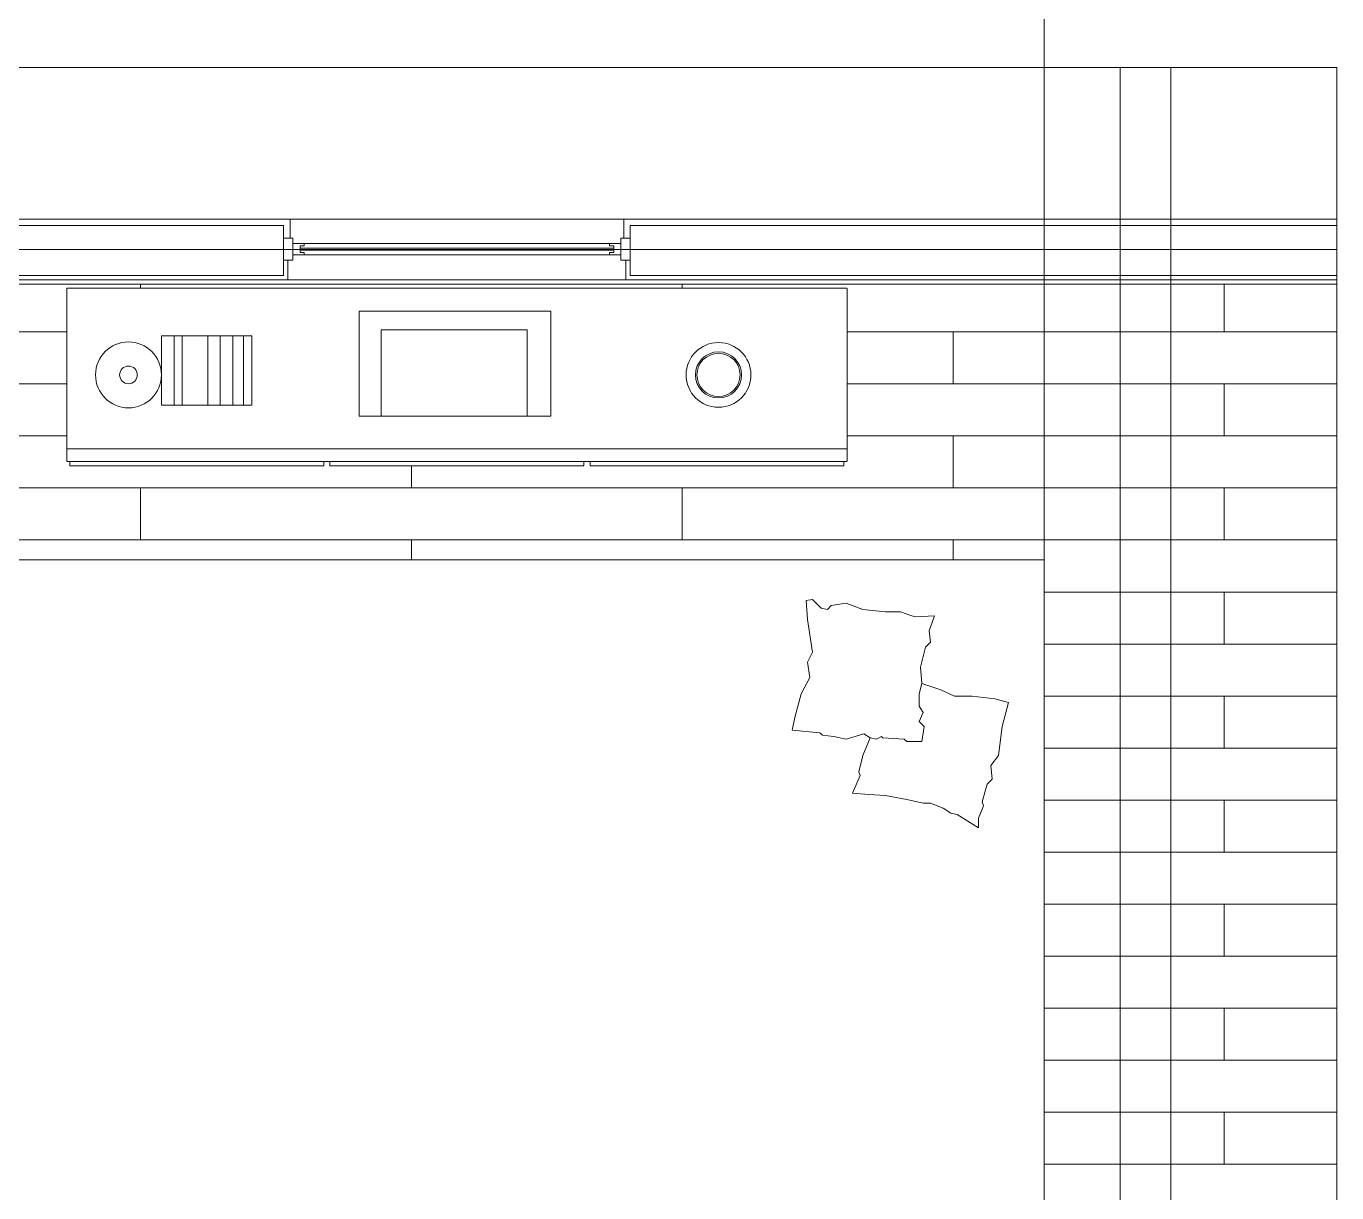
# Model space of a CAD drawing. Header units: centimetres. Extents: x -16179 to 12840, y -10704 to 3856.
# Drawn here: x -1781 to -1478.7, y -2164.3 to -1895.3 of the extents above; entities that cross this region are included whole.
import ezdxf

# ---------------------------------------------------------------- set-up
doc = ezdxf.new("R2010")
doc.units = ezdxf.units.CM
doc.header["$MEASUREMENT"] = 0
for name, color, linetype, lineweight in [('0_Num_Penna__7_Num_Penna__7', 7, 'Continuous', 18), ('A-WALL-FULL_Num_Penna__7_Num_Penna__7_Num_Penna__7_Num_Penna__7_Num_Penna__7_Num_Penna__7_Num_Penna__7_Num_Penna__7_Num_Penna__7_Num_Penna__7', 7, 'Continuous', 18), ('AA - linee quote_Num_Penna__1_Num_Penna__255_Num_Penna__255_Num_Penna__12_Num_Penna__12_Num_Penna__12_Num_Penna__12_Num_Penna__12_Num_Penna__12_Num_Penna__12', 12, 'Continuous', 18), ('AA - linee quote_Num_Penna__1_Num_Penna__255_Num_Penna__255_Num_Penna__255_Num_Penna__255_Num_Penna__255_Num_Penna__255_Num_Penna__255_Num_Penna__2_Num_Penna__2', 2, 'Continuous', 18), ('AA - linee quote_Num_Penna__1_Num_Penna__255_Num_Penna__255_Num_Penna__255_Num_Penna__255_Num_Penna__255_Num_Penna__255_Num_Penna__255_Num_Penna__8_Num_Penna__8', 8, 'Continuous', 18), ('AA - linee quote_Num_Penna__3_Num_Penna__3_Num_Penna__3_Num_Penna__3_Num_Penna__3_Num_Penna__3_Num_Penna__3_Num_Penna__3_Num_Penna__3_Num_Penna__3', 3, 'Continuous', 18), ('AA - linee quote_Num_Penna__6_Num_Penna__6_Num_Penna__6_Num_Penna__6_Num_Penna__6_Num_Penna__6_Num_Penna__6_Num_Penna__6_Num_Penna__6_Num_Penna__6', 6, 'Continuous', 18), ('AA - montanti_Num_Penna__7_Num_Penna__7_Num_Penna__7_Num_Penna__7_Num_Penna__7_Num_Penna__7_Num_Penna__7_Num_Penna__7_Num_Penna__7_Num_Penna__7', 7, 'Continuous', 18), ('AA - pareti sezionate_Num_Penna__254_Num_Penna__254_Num_Penna__254_Num_Penna__254_Num_Penna__254_Num_Penna__254_Num_Penna__254_Num_Penna__254_Num_Penna__254_Num_Penna__254', 254, 'Continuous', 18), ('AA - pareti sezionate_Num_Penna__7_Num_Penna__7_Num_Penna__7_Num_Penna__7_Num_Penna__7_Num_Penna__7_Num_Penna__7_Num_Penna__7_Num_Penna__7_Num_Penna__7', 7, 'Continuous', 18), ('AA - serramenti e porte_Num_Penna__4_Num_Penna__4_Num_Penna__4_Num_Penna__4_Num_Penna__4_Num_Penna__4_Num_Penna__4_Num_Penna__4_Num_Penna__4_Num_Penna__4', 4, 'Continuous', 18), ('AA - struttura finestre_Num_Penna__6_Num_Penna__6_Num_Penna__6_Num_Penna__6_Num_Penna__6_Num_Penna__6_Num_Penna__6_Num_Penna__6_Num_Penna__6_Num_Penna__6', 6, 'Continuous', 18), ('AA- arredo_Num_Penna__8_Num_Penna__8_Num_Penna__8_Num_Penna__8_Num_Penna__8_Num_Penna__8_Num_Penna__8_Num_Penna__8_Num_Penna__8_Num_Penna__8', 8, 'Continuous', 18), ('IKE120015-t1_Num_Penna__251_Num_Penna__251_Num_Penna__251_Num_Penna__251_Num_Penna__251_Num_Penna__251_Num_Penna__251_Num_Penna__251_Num_Penna__251_Num_Penna__251_Num_Penna__251', 251, 'Continuous', 18), ('IKE120015-t1_Num_Penna__251_Num_Penna__251_Num_Penna__251_Num_Penna__251_Num_Penna__251_Num_Penna__251_Num_Penna__251_Num_Penna__251_Num_Penna__8_Num_Penna__8_Num_Penna__8', 8, 'Continuous', 18), ('IKE120015-t1_Num_Penna__251_Num_Penna__254_Num_Penna__254_Num_Penna__254_Num_Penna__254_Num_Penna__254_Num_Penna__254_Num_Penna__254_Num_Penna__254_Num_Penna__254_Num_Penna__254', 254, 'Continuous', 18), ('IKE120015-t1_Num_Penna__251_Num_Penna__6_Num_Penna__6_Num_Penna__6_Num_Penna__6_Num_Penna__6_Num_Penna__6_Num_Penna__6_Num_Penna__6_Num_Penna__6_Num_Penna__6', 6, 'Continuous', 18), ('IKE120015-t1_Num_Penna__251_Num_Penna__7_Num_Penna__7_Num_Penna__7_Num_Penna__7_Num_Penna__7_Num_Penna__7_Num_Penna__7_Num_Penna__7_Num_Penna__20_Num_Penna__20', 20, 'Continuous', 18), ('IKE120015-t1_Num_Penna__251_Num_Penna__7_Num_Penna__7_Num_Penna__7_Num_Penna__7_Num_Penna__7_Num_Penna__7_Num_Penna__7_Num_Penna__7_Num_Penna__7_Num_Penna__7', 7, 'Continuous', 18), ('J- montanti_Num_Penna__7_Num_Penna__7_Num_Penna__7_Num_Penna__7_Num_Penna__7_Num_Penna__7_Num_Penna__7_Num_Penna__7_Num_Penna__7_Num_Penna__7', 7, 'Continuous', 18)]:
    doc.layers.add(name, color=color, linetype=linetype, lineweight=lineweight)
doc.layers.add('AA - linee quote_Num_Penna__1_Num_Penna__255_Num_Penna__255_Num_Penna__255_Num_Penna__255_Num_Penna__255_Num_Penna__255_Num_Penna__255_Num_Penna__11_Num_Penna__13', color=7, linetype='Continuous', lineweight=18, true_color=0x636466)
doc.layers.add('IKE120015-t1_Num_Penna__251_Num_Penna__5_Num_Penna__9_Num_Penna__10_Num_Penna__10_Num_Penna__10_Num_Penna__10_Num_Penna__10_Num_Penna__10_Num_Penna__11_Num_Penna__13', color=7, linetype='Continuous', lineweight=18, true_color=0x636466)

msp = doc.modelspace()

# ---------------------------------------------------------------- linework, layer by layer
at = {"layer": '0_Num_Penna__7_Num_Penna__7', "color": 7, "linetype": 'Continuous', "lineweight": 18}
for radius in [7.47, 5.32, 4.98]:
    msp.add_circle((-1621.32, -1975.7), radius, dxfattribs=at)
at = {"layer": 'A-WALL-FULL_Num_Penna__7_Num_Penna__7_Num_Penna__7_Num_Penna__7_Num_Penna__7_Num_Penna__7_Num_Penna__7_Num_Penna__7_Num_Penna__7_Num_Penna__7', "color": 7, "linetype": 'Continuous', "lineweight": 18}
for p, q in [((-1721.67, -1941.27), (-1721.67, -1952.77)), ((-1721.67, -1952.77), (-1721.67, -1941.27)), ((-1721.67, -1952.77), (-1721.67, -1941.27)), ((-1721.67, -1941.27), (-1721.67, -1952.77)), ((-1641.67, -1941.27), (-1641.67, -1952.77)), ((-1641.67, -1952.77), (-1641.67, -1941.27)), ((-1641.67, -1952.77), (-1641.67, -1941.27)), ((-1641.67, -1941.27), (-1641.67, -1952.77))]:
    msp.add_line(p, q, dxfattribs=at)
at = {"layer": 'AA - linee quote_Num_Penna__1_Num_Penna__255_Num_Penna__255_Num_Penna__12_Num_Penna__12_Num_Penna__12_Num_Penna__12_Num_Penna__12_Num_Penna__12_Num_Penna__12', "color": 12, "linetype": 'Continuous', "lineweight": 18}
for p, q in [((-1516.94, -2438.69), (-1516.94, -1904.77)), ((-2175.11, -2001.77), (-1478.67, -2001.77))]:
    msp.add_line(p, q, dxfattribs=at)
at = {"layer": 'AA - linee quote_Num_Penna__1_Num_Penna__255_Num_Penna__255_Num_Penna__255_Num_Penna__255_Num_Penna__255_Num_Penna__255_Num_Penna__255_Num_Penna__11_Num_Penna__13', "color": 251, "linetype": 'Continuous', "lineweight": 18, "true_color": 0x636466}
for radius in [7.61, 2.04]:
    msp.add_circle((-1757.45, -1975.69), radius, dxfattribs=at)
at = {"layer": 'AA - linee quote_Num_Penna__1_Num_Penna__255_Num_Penna__255_Num_Penna__255_Num_Penna__255_Num_Penna__255_Num_Penna__255_Num_Penna__255_Num_Penna__2_Num_Penna__2', "color": 2, "linetype": 'Continuous', "lineweight": 18}
msp.add_line((-1546.17, -2018.38), (-1546.17, -1725.89), dxfattribs=at)
at = {"layer": 'AA - linee quote_Num_Penna__1_Num_Penna__255_Num_Penna__255_Num_Penna__255_Num_Penna__255_Num_Penna__255_Num_Penna__255_Num_Penna__255_Num_Penna__8_Num_Penna__8', "color": 8, "linetype": 'Continuous', "lineweight": 18}
for p, q in [((-1659.97, -1961.02), (-1704.22, -1961.02)), ((-1704.22, -1961.02), (-1704.22, -1985.21)), ((-1659.97, -1985.21), (-1659.97, -1961.02)), ((-1665.5, -1965.3), (-1699.14, -1965.3)), ((-1699.14, -1965.3), (-1699.14, -1985.21)), ((-1665.5, -1985.21), (-1665.5, -1965.3)), ((-1749.83, -1966.69), (-1749.83, -1982.69)), ((-1749.83, -1966.69), (-1728.96, -1966.69)), ((-1746.93, -1966.69), (-1746.93, -1982.69)), ((-1746.93, -1966.69), (-1746.93, -1982.69)), ((-1745.03, -1966.69), (-1745.03, -1982.69)), ((-1739.16, -1966.69), (-1739.16, -1982.69)), ((-1736.28, -1966.69), (-1736.28, -1982.69)), ((-1733.4, -1966.69), (-1733.4, -1982.69)), ((-1730.89, -1966.69), (-1730.89, -1982.69)), ((-1728.96, -1966.69), (-1728.96, -1982.69)), ((-1749.83, -1968.69), (-1749.83, -1982.69)), ((-1704.22, -1971.21), (-1704.22, -1985.21)), ((-1699.14, -1971.21), (-1699.14, -1985.21)), ((-1749.83, -1982.69), (-1728.96, -1982.69)), ((-1704.22, -1985.21), (-1659.97, -1985.21)), ((-1704.22, -1985.21), (-1659.97, -1985.21)), ((-1699.14, -1985.21), (-1665.5, -1985.21))]:
    msp.add_line(p, q, dxfattribs=at)
at = {"layer": 'AA - linee quote_Num_Penna__3_Num_Penna__3_Num_Penna__3_Num_Penna__3_Num_Penna__3_Num_Penna__3_Num_Penna__3_Num_Penna__3_Num_Penna__3_Num_Penna__3', "color": 3, "linetype": 'Continuous', "lineweight": 18}
for p, q in [((-1528.67, -2438.69), (-1528.67, -1904.77)), ((-1478.67, -1946.77), (-2313.67, -1946.77))]:
    msp.add_line(p, q, dxfattribs=at)
at = {"layer": 'AA - linee quote_Num_Penna__6_Num_Penna__6_Num_Penna__6_Num_Penna__6_Num_Penna__6_Num_Penna__6_Num_Penna__6_Num_Penna__6_Num_Penna__6_Num_Penna__6', "color": 6, "linetype": 'Continuous', "lineweight": 18}
msp.add_line((-1478.67, -2438.69), (-1478.67, -1904.77), dxfattribs=at)
at = {"layer": 'AA - montanti_Num_Penna__7_Num_Penna__7_Num_Penna__7_Num_Penna__7_Num_Penna__7_Num_Penna__7_Num_Penna__7_Num_Penna__7_Num_Penna__7_Num_Penna__7', "color": 7, "linetype": 'Continuous', "lineweight": 18, "flags": 128}
for points in [[(-1721.67, -1944.14), (-1721.67, -1949.23), (-1719.51, -1949.23), (-1719.51, -1944.14)], [(-1641.67, -1944.14), (-1641.67, -1949.23), (-1643.84, -1949.23), (-1643.84, -1944.14)]]:
    msp.add_lwpolyline(points, close=True, dxfattribs=at)
for points in [[(-1719.51, -1945.37), (-1716.91, -1945.37), (-1716.91, -1945.9)], [(-1719.51, -1948), (-1716.91, -1948), (-1716.91, -1947.44), (-1717.84, -1947.44), (-1717.84, -1946.94), (-1717.84, -1946.44), (-1717.84, -1945.94), (-1716.91, -1945.94)], [(-1643.84, -1945.37), (-1646.44, -1945.37), (-1646.44, -1945.9)], [(-1643.84, -1948), (-1646.44, -1948), (-1646.44, -1947.44), (-1645.5, -1947.44), (-1645.5, -1946.94), (-1645.5, -1946.44), (-1645.5, -1945.94), (-1646.44, -1945.94)]]:
    msp.add_lwpolyline(points, dxfattribs=at)
at = {"layer": 'AA - pareti sezionate_Num_Penna__254_Num_Penna__254_Num_Penna__254_Num_Penna__254_Num_Penna__254_Num_Penna__254_Num_Penna__254_Num_Penna__254_Num_Penna__254_Num_Penna__254', "color": 254, "linetype": 'Continuous', "lineweight": 18}
for p, q in [((-1754.67, -1954.77), (-1754.67, -1955.69)), ((-1629.67, -1954.77), (-1629.67, -1955.69)), ((-1504.67, -1954.77), (-1504.67, -1965.77)), ((-2128.67, -1965.77), (-1771.67, -1965.77)), ((-1591.67, -1965.77), (-1478.67, -1965.77)), ((-1567.17, -1965.77), (-1567.17, -1977.77)), ((-2128.67, -1977.77), (-1771.67, -1977.77)), ((-1591.67, -1977.77), (-1478.67, -1977.77)), ((-1504.67, -1977.77), (-1504.67, -1989.77)), ((-2128.67, -1989.77), (-1771.67, -1989.77)), ((-1591.67, -1989.77), (-1478.67, -1989.77)), ((-1567.17, -1989.77), (-1567.17, -2001.77)), ((-1692.17, -1996.69), (-1692.17, -2001.77)), ((-2129.67, -2001.77), (-1478.67, -2001.77)), ((-1754.67, -2001.77), (-1754.67, -2013.77)), ((-1629.67, -2001.77), (-1629.67, -2013.77)), ((-1504.67, -2001.77), (-1504.67, -2013.77)), ((-2128.67, -2013.77), (-1478.67, -2013.77)), ((-1692.17, -2013.77), (-1692.17, -2018.38)), ((-1567.17, -2013.77), (-1567.17, -2018.38)), ((-1546.17, -2025.77), (-1478.67, -2025.77)), ((-1504.67, -2025.77), (-1504.67, -2037.77)), ((-1546.17, -2037.77), (-1478.67, -2037.77)), ((-1546.17, -2049.77), (-1478.67, -2049.77)), ((-1504.67, -2049.77), (-1504.67, -2061.77)), ((-1546.17, -2061.77), (-1478.67, -2061.77)), ((-1486.74, -2061.77), (-1478.67, -2061.77)), ((-1525.67, -2073.77), (-1478.67, -2073.77)), ((-1504.67, -2073.77), (-1504.67, -2085.77)), ((-1481.67, -2073.77), (-1478.67, -2073.77)), ((-1546.17, -2085.77), (-1478.67, -2085.77)), ((-1546.17, -2097.77), (-1478.67, -2097.77)), ((-1504.67, -2097.77), (-1504.67, -2109.77)), ((-1546.17, -2109.77), (-1478.67, -2109.77)), ((-1546.17, -2121.77), (-1478.67, -2121.77)), ((-1504.67, -2121.77), (-1504.67, -2133.77)), ((-1546.17, -2133.77), (-1478.67, -2133.77)), ((-1546.17, -2145.77), (-1478.67, -2145.77)), ((-1504.67, -2145.77), (-1504.67, -2157.77)), ((-1546.17, -2157.77), (-1478.67, -2157.77))]:
    msp.add_line(p, q, dxfattribs=at)
at = {"layer": 'AA - pareti sezionate_Num_Penna__7_Num_Penna__7_Num_Penna__7_Num_Penna__7_Num_Penna__7_Num_Penna__7_Num_Penna__7_Num_Penna__7_Num_Penna__7_Num_Penna__7', "color": 7, "linetype": 'Continuous', "lineweight": 18}
for p, q in [((-1720.17, -1944.14), (-1720.17, -1939.77)), ((-1643.17, -1939.77), (-1643.17, -1944.14)), ((-1721.67, -1952.77), (-1721.67, -1941.27)), ((-1641.67, -1941.27), (-1641.67, -1952.77)), ((-1720.67, -1953.77), (-1720.67, -1949.23)), ((-1642.67, -1949.23), (-1642.67, -1953.77))]:
    msp.add_line(p, q, dxfattribs=at)
at = {"layer": 'AA - serramenti e porte_Num_Penna__4_Num_Penna__4_Num_Penna__4_Num_Penna__4_Num_Penna__4_Num_Penna__4_Num_Penna__4_Num_Penna__4_Num_Penna__4_Num_Penna__4', "color": 4, "linetype": 'Continuous', "lineweight": 18}
for p, q in [((-1646.44, -1945.37), (-1716.91, -1945.37)), ((-1646.44, -1948), (-1716.91, -1948))]:
    msp.add_line(p, q, dxfattribs=at)
at = {"layer": 'AA - struttura finestre_Num_Penna__6_Num_Penna__6_Num_Penna__6_Num_Penna__6_Num_Penna__6_Num_Penna__6_Num_Penna__6_Num_Penna__6_Num_Penna__6_Num_Penna__6', "color": 6, "linetype": 'Continuous', "lineweight": 18}
for p, q in [((-1645.5, -1946.44), (-1717.84, -1946.48)), ((-1645.5, -1946.94), (-1717.84, -1946.94))]:
    msp.add_line(p, q, dxfattribs=at)
at = {"layer": 'AA- arredo_Num_Penna__8_Num_Penna__8_Num_Penna__8_Num_Penna__8_Num_Penna__8_Num_Penna__8_Num_Penna__8_Num_Penna__8_Num_Penna__8_Num_Penna__8', "color": 8, "linetype": 'Continuous', "lineweight": 18}
for p, q in [((-1771.67, -1955.79), (-1771.67, -1995.59)), ((-1591.77, -1955.69), (-1771.57, -1955.69)), ((-1591.67, -1995.59), (-1591.67, -1955.79)), ((-1771.67, -1992.77), (-1591.67, -1992.77)), ((-1771.67, -1995.59), (-1771.67, -1995.59)), ((-1771.67, -1995.59), (-1771.67, -1995.59)), ((-1771.67, -1995.59), (-1771.67, -1995.6)), ((-1771.67, -1995.6), (-1771.67, -1995.6)), ((-1771.67, -1995.6), (-1771.67, -1995.6)), ((-1771.67, -1995.6), (-1771.67, -1995.61)), ((-1771.67, -1995.61), (-1771.67, -1995.61)), ((-1771.67, -1995.61), (-1771.67, -1995.62)), ((-1771.67, -1995.62), (-1771.66, -1995.62)), ((-1771.66, -1995.62), (-1771.66, -1995.62)), ((-1771.66, -1995.62), (-1771.66, -1995.63)), ((-1771.66, -1995.63), (-1771.66, -1995.63)), ((-1771.66, -1995.63), (-1771.66, -1995.63)), ((-1771.66, -1995.63), (-1771.66, -1995.64)), ((-1771.66, -1995.64), (-1771.65, -1995.64)), ((-1771.65, -1995.64), (-1771.65, -1995.64)), ((-1771.65, -1995.64), (-1771.65, -1995.65)), ((-1771.65, -1995.65), (-1771.65, -1995.65)), ((-1771.65, -1995.65), (-1771.64, -1995.65)), ((-1771.64, -1995.65), (-1771.64, -1995.66)), ((-1771.64, -1995.66), (-1771.64, -1995.66)), ((-1771.64, -1995.66), (-1771.63, -1995.66)), ((-1771.63, -1995.66), (-1771.63, -1995.66)), ((-1771.63, -1995.66), (-1771.63, -1995.67)), ((-1771.63, -1995.67), (-1771.63, -1995.67)), ((-1771.63, -1995.67), (-1771.62, -1995.67)), ((-1771.62, -1995.67), (-1771.62, -1995.67)), ((-1771.62, -1995.67), (-1771.61, -1995.68)), ((-1771.61, -1995.68), (-1771.61, -1995.68)), ((-1771.61, -1995.68), (-1771.61, -1995.68)), ((-1771.61, -1995.68), (-1771.6, -1995.68)), ((-1771.6, -1995.68), (-1771.6, -1995.68)), ((-1771.6, -1995.68), (-1771.6, -1995.68)), ((-1771.6, -1995.68), (-1771.59, -1995.68)), ((-1771.59, -1995.68), (-1771.59, -1995.68)), ((-1771.59, -1995.68), (-1771.58, -1995.68)), ((-1771.58, -1995.68), (-1771.58, -1995.68)), ((-1771.58, -1995.68), (-1771.58, -1995.69)), ((-1771.58, -1995.69), (-1771.57, -1995.69)), ((-1771.57, -1995.69), (-1591.77, -1995.69)), ((-1771.57, -1995.69), (-1771.57, -1995.69)), ((-1770.96, -1995.75), (-1770.97, -1995.75)), ((-1770.97, -1995.75), (-1770.97, -1995.76)), ((-1770.97, -1995.76), (-1770.97, -1995.76)), ((-1770.97, -1995.76), (-1770.97, -1995.76)), ((-1770.97, -1995.76), (-1770.97, -1995.77)), ((-1770.97, -1995.77), (-1770.97, -1995.77)), ((-1770.97, -1995.77), (-1770.97, -1995.78)), ((-1770.97, -1995.78), (-1770.97, -1995.78)), ((-1770.97, -1995.78), (-1770.97, -1995.78)), ((-1770.97, -1995.78), (-1770.97, -1995.79)), ((-1770.97, -1995.79), (-1770.97, -1996.59)), ((-1770.97, -1996.59), (-1770.97, -1996.59)), ((-1770.97, -1996.59), (-1770.97, -1996.59)), ((-1770.97, -1996.59), (-1770.97, -1996.6)), ((-1770.97, -1996.6), (-1770.97, -1996.6)), ((-1770.97, -1996.6), (-1770.97, -1996.61)), ((-1770.97, -1996.61), (-1770.97, -1996.61)), ((-1770.97, -1996.61), (-1770.97, -1996.61)), ((-1770.97, -1996.61), (-1770.97, -1996.62)), ((-1770.97, -1996.62), (-1770.96, -1996.62)), ((-1770.95, -1995.73), (-1770.96, -1995.73)), ((-1770.96, -1995.73), (-1770.96, -1995.73)), ((-1770.96, -1995.73), (-1770.96, -1995.74)), ((-1770.96, -1995.74), (-1770.96, -1995.74)), ((-1770.96, -1995.74), (-1770.96, -1995.75)), ((-1770.96, -1995.75), (-1770.96, -1995.75)), ((-1770.96, -1996.62), (-1770.96, -1996.62)), ((-1770.96, -1996.62), (-1770.96, -1996.63)), ((-1770.96, -1996.63), (-1770.96, -1996.63)), ((-1770.96, -1996.63), (-1770.96, -1996.63)), ((-1770.96, -1996.63), (-1770.96, -1996.64)), ((-1770.96, -1996.64), (-1770.95, -1996.64)), ((-1770.94, -1995.72), (-1770.95, -1995.72)), ((-1770.95, -1995.72), (-1770.95, -1995.72)), ((-1770.95, -1995.72), (-1770.95, -1995.72)), ((-1770.95, -1995.72), (-1770.95, -1995.73)), ((-1770.95, -1996.64), (-1770.95, -1996.65)), ((-1770.95, -1996.65), (-1770.95, -1996.65)), ((-1770.95, -1996.65), (-1770.95, -1996.65)), ((-1770.95, -1996.65), (-1770.94, -1996.65)), ((-1770.93, -1995.71), (-1770.94, -1995.71)), ((-1770.94, -1995.71), (-1770.94, -1995.71)), ((-1770.94, -1995.71), (-1770.94, -1995.72)), ((-1770.94, -1996.65), (-1770.94, -1996.66)), ((-1770.94, -1996.66), (-1770.94, -1996.66)), ((-1770.94, -1996.66), (-1770.93, -1996.66)), ((-1770.92, -1995.7), (-1770.93, -1995.7)), ((-1770.93, -1995.7), (-1770.93, -1995.71)), ((-1770.93, -1995.71), (-1770.93, -1995.71)), ((-1770.93, -1996.66), (-1770.93, -1996.66)), ((-1770.93, -1996.66), (-1770.93, -1996.67)), ((-1770.93, -1996.67), (-1770.93, -1996.67)), ((-1770.93, -1996.67), (-1770.92, -1996.67)), ((-1770.91, -1995.69), (-1770.92, -1995.7)), ((-1770.92, -1995.7), (-1770.92, -1995.7)), ((-1770.92, -1995.7), (-1770.92, -1995.7)), ((-1770.92, -1996.67), (-1770.92, -1996.67)), ((-1770.92, -1996.67), (-1770.91, -1996.68)), ((-1770.9, -1995.69), (-1770.91, -1995.69)), ((-1770.91, -1995.69), (-1770.91, -1995.69)), ((-1770.91, -1995.69), (-1770.91, -1995.69)), ((-1770.91, -1996.68), (-1770.91, -1996.68)), ((-1770.91, -1996.68), (-1770.91, -1996.68)), ((-1770.91, -1996.68), (-1770.9, -1996.68)), ((-1770.89, -1995.69), (-1770.9, -1995.69)), ((-1770.9, -1995.69), (-1770.9, -1995.69)), ((-1770.9, -1996.68), (-1770.9, -1996.68)), ((-1770.9, -1996.68), (-1770.9, -1996.68)), ((-1770.9, -1996.68), (-1770.89, -1996.68)), ((-1770.88, -1995.69), (-1770.89, -1995.69)), ((-1770.89, -1995.69), (-1770.89, -1995.69)), ((-1770.89, -1995.69), (-1770.89, -1995.69)), ((-1770.89, -1996.68), (-1770.89, -1996.68)), ((-1770.89, -1996.68), (-1770.88, -1996.68)), ((-1770.88, -1995.69), (-1770.88, -1995.69)), ((-1770.88, -1995.69), (-1770.88, -1995.69)), ((-1770.88, -1996.68), (-1770.88, -1996.68)), ((-1770.88, -1996.68), (-1770.88, -1996.69)), ((-1770.88, -1996.69), (-1770.87, -1996.69)), ((-1770.87, -1996.69), (-1770.87, -1996.69)), ((-1770.87, -1996.69), (-1712.47, -1996.69)), ((-1710.87, -1996.69), (-1652.47, -1996.69)), ((-1650.87, -1996.69), (-1592.47, -1996.69)), ((-1817.17, -2018.38), (-1546.17, -2018.38)), ((-1546.17, -2174.38), (-1546.17, -2018.38)), ((-1601.11, -2027.76), (-1599.66, -2027.47)), ((-1600.82, -2032.12), (-1601.11, -2027.76)), ((-1599.66, -2027.47), (-1597.63, -2029.5)), ((-1596.18, -2029.79), (-1595.31, -2028.92)), ((-1595.31, -2028.92), (-1591.83, -2028.34)), ((-1591.83, -2028.34), (-1588.05, -2029.79)), ((-1597.63, -2029.5), (-1596.18, -2029.79)), ((-1588.05, -2029.79), (-1582.83, -2030.37)), ((-1582.83, -2030.37), (-1579.35, -2030.37)), ((-1579.35, -2030.37), (-1576.74, -2031.24)), ((-1576.74, -2031.24), (-1575.87, -2031.53)), ((-1575.87, -2031.53), (-1571.52, -2031.24)), ((-1571.52, -2031.24), (-1572.68, -2034.73)), ((-1599.66, -2039.66), (-1600.82, -2032.12)), ((-1572.68, -2034.73), (-1572.39, -2037.34)), ((-1572.39, -2037.34), (-1573.55, -2038.5)), ((-1600.82, -2041.98), (-1599.66, -2039.66)), ((-1573.55, -2038.5), (-1574.71, -2043.14)), ((-1600.24, -2045.46), (-1600.82, -2041.98)), ((-1574.71, -2043.14), (-1574.42, -2046.91)), ((-1602.27, -2049.23), (-1600.24, -2045.46)), ((-1574.42, -2046.91), (-1575, -2049.23)), ((-1570.06, -2048.36), (-1574.42, -2046.91)), ((-1603.72, -2054.75), (-1602.27, -2049.23)), ((-1575, -2049.23), (-1575, -2052.14)), ((-1566.87, -2049.81), (-1570.06, -2048.36)), ((-1562.81, -2049.81), (-1566.87, -2049.81)), ((-1557.59, -2050.4), (-1562.81, -2049.81)), ((-1575, -2052.14), (-1574.13, -2053.59)), ((-1554.4, -2051.27), (-1557.59, -2050.4)), ((-1555.85, -2056.78), (-1554.4, -2051.27)), ((-1604.3, -2057.65), (-1603.72, -2054.75)), ((-1574.13, -2053.59), (-1575, -2055.62)), ((-1575, -2055.62), (-1573.84, -2056.78)), ((-1597.92, -2058.23), (-1604.3, -2057.65)), ((-1597.34, -2058.81), (-1597.92, -2058.23)), ((-1594.73, -2059.1), (-1597.34, -2058.81)), ((-1591.83, -2059.68), (-1594.73, -2059.1)), ((-1587.76, -2058.52), (-1591.83, -2059.68)), ((-1586.31, -2059.39), (-1587.76, -2058.52)), ((-1583.7, -2059.1), (-1584.86, -2059.68)), ((-1583.41, -2059.39), (-1583.7, -2059.1)), ((-1573.84, -2056.78), (-1574.42, -2060.26)), ((-1556.72, -2063.45), (-1555.85, -2056.78)), ((-1588.05, -2063.45), (-1586.31, -2059.39)), ((-1584.86, -2059.68), (-1586.31, -2059.39)), ((-1578.48, -2059.68), (-1583.41, -2059.39)), ((-1577.9, -2060.26), (-1578.48, -2059.68)), ((-1574.42, -2060.26), (-1577.9, -2060.26)), ((-1588.92, -2067.22), (-1588.05, -2063.45)), ((-1558.46, -2065.77), (-1556.72, -2063.45)), ((-1590.38, -2072.16), (-1588.63, -2068.09)), ((-1588.63, -2068.09), (-1588.92, -2067.22)), ((-1558.17, -2068.97), (-1558.46, -2065.77)), ((-1560.49, -2074.19), (-1559.33, -2070.13)), ((-1559.33, -2070.13), (-1558.17, -2068.97)), ((-1586.6, -2072.45), (-1590.38, -2072.16)), ((-1582.83, -2072.74), (-1586.6, -2072.45)), ((-1577.9, -2073.61), (-1582.83, -2072.74)), ((-1574.13, -2074.48), (-1577.9, -2073.61)), ((-1560.2, -2075.06), (-1560.49, -2074.19)), ((-1572.39, -2074.48), (-1574.13, -2074.48)), ((-1569.48, -2075.64), (-1572.39, -2074.48)), ((-1567.74, -2076.8), (-1569.48, -2075.64)), ((-1566.29, -2077.09), (-1567.74, -2076.8)), ((-1561.36, -2080.17), (-1566.29, -2077.09)), ((-1561.36, -2077.96), (-1560.2, -2075.06)), ((-1561.36, -2080.17), (-1561.36, -2077.96))]:
    msp.add_line(p, q, dxfattribs=at)
at = {"layer": 'IKE120015-t1_Num_Penna__251_Num_Penna__251_Num_Penna__251_Num_Penna__251_Num_Penna__251_Num_Penna__251_Num_Penna__251_Num_Penna__251_Num_Penna__251_Num_Penna__251_Num_Penna__251', "color": 251, "linetype": 'Continuous', "lineweight": 18}
for p, q in [((-1771.66, -1955.75), (-1771.67, -1955.75)), ((-1771.67, -1955.75), (-1771.67, -1955.76)), ((-1771.67, -1955.76), (-1771.67, -1955.76)), ((-1771.67, -1955.76), (-1771.67, -1955.76)), ((-1771.67, -1955.76), (-1771.67, -1955.77)), ((-1771.67, -1955.77), (-1771.67, -1955.77)), ((-1771.67, -1955.77), (-1771.67, -1955.78)), ((-1771.67, -1955.78), (-1771.67, -1955.78)), ((-1771.67, -1955.78), (-1771.67, -1955.78)), ((-1771.67, -1955.78), (-1771.67, -1955.79)), ((-1771.65, -1955.73), (-1771.66, -1955.73)), ((-1771.66, -1955.73), (-1771.66, -1955.73)), ((-1771.66, -1955.73), (-1771.66, -1955.74)), ((-1771.66, -1955.74), (-1771.66, -1955.74)), ((-1771.66, -1955.74), (-1771.66, -1955.75)), ((-1771.66, -1955.75), (-1771.66, -1955.75)), ((-1771.64, -1955.72), (-1771.65, -1955.72)), ((-1771.65, -1955.72), (-1771.65, -1955.72)), ((-1771.65, -1955.72), (-1771.65, -1955.72)), ((-1771.65, -1955.72), (-1771.65, -1955.73)), ((-1771.63, -1955.71), (-1771.64, -1955.71)), ((-1771.64, -1955.71), (-1771.64, -1955.71)), ((-1771.64, -1955.71), (-1771.64, -1955.72)), ((-1771.62, -1955.7), (-1771.63, -1955.7)), ((-1771.63, -1955.7), (-1771.63, -1955.7)), ((-1771.63, -1955.7), (-1771.63, -1955.71)), ((-1771.61, -1955.69), (-1771.62, -1955.7)), ((-1771.62, -1955.7), (-1771.62, -1955.7)), ((-1771.62, -1955.7), (-1771.62, -1955.7)), ((-1771.6, -1955.69), (-1771.61, -1955.69)), ((-1771.61, -1955.69), (-1771.61, -1955.69)), ((-1771.61, -1955.69), (-1771.61, -1955.69)), ((-1771.59, -1955.69), (-1771.6, -1955.69)), ((-1771.6, -1955.69), (-1771.6, -1955.69)), ((-1771.58, -1955.69), (-1771.59, -1955.69)), ((-1771.59, -1955.69), (-1771.59, -1955.69)), ((-1771.59, -1955.69), (-1771.59, -1955.69)), ((-1771.57, -1955.69), (-1771.58, -1955.69)), ((-1771.58, -1955.69), (-1771.58, -1955.69)), ((-1771.58, -1955.69), (-1771.58, -1955.69)), ((-1591.76, -1995.68), (-1591.76, -1995.68)), ((-1591.76, -1995.68), (-1591.76, -1995.68)), ((-1591.76, -1995.68), (-1591.75, -1995.68)), ((-1591.75, -1995.68), (-1591.75, -1995.68)), ((-1591.75, -1995.68), (-1591.74, -1995.68)), ((-1591.74, -1995.68), (-1591.74, -1995.68)), ((-1591.74, -1995.68), (-1591.74, -1995.68)), ((-1591.74, -1995.68), (-1591.73, -1995.68)), ((-1591.73, -1995.68), (-1591.72, -1995.67)), ((-1591.73, -1995.68), (-1591.73, -1995.68)), ((-1591.72, -1995.67), (-1591.72, -1995.67)), ((-1591.72, -1995.67), (-1591.72, -1995.67)), ((-1591.72, -1995.67), (-1591.71, -1995.67)), ((-1591.71, -1995.67), (-1591.71, -1995.66)), ((-1591.71, -1995.66), (-1591.71, -1995.66)), ((-1591.71, -1995.66), (-1591.7, -1995.66)), ((-1591.71, -1995.67), (-1591.71, -1995.67)), ((-1591.7, -1995.66), (-1591.7, -1995.65)), ((-1591.7, -1995.65), (-1591.7, -1995.65)), ((-1591.7, -1995.65), (-1591.69, -1995.65)), ((-1591.69, -1995.65), (-1591.69, -1995.64)), ((-1591.69, -1995.64), (-1591.69, -1995.64)), ((-1591.69, -1995.64), (-1591.68, -1995.64)), ((-1591.69, -1995.65), (-1591.69, -1995.65)), ((-1591.68, -1995.62), (-1591.68, -1995.61)), ((-1591.68, -1995.61), (-1591.67, -1995.61)), ((-1591.68, -1995.63), (-1591.68, -1995.62)), ((-1591.68, -1995.62), (-1591.68, -1995.62)), ((-1591.68, -1995.62), (-1591.68, -1995.62)), ((-1591.68, -1995.64), (-1591.68, -1995.63)), ((-1591.68, -1995.63), (-1591.68, -1995.63)), ((-1591.67, -1995.6), (-1591.67, -1995.59)), ((-1591.67, -1995.59), (-1591.67, -1995.59)), ((-1591.67, -1995.59), (-1591.67, -1995.59)), ((-1591.67, -1995.59), (-1591.67, -1995.59)), ((-1591.67, -1995.61), (-1591.67, -1995.6)), ((-1591.67, -1995.6), (-1591.67, -1995.6)), ((-1591.67, -1995.61), (-1591.67, -1995.61)), ((-1712.37, -1995.79), (-1712.37, -1996.59)), ((-1710.96, -1995.75), (-1710.97, -1995.75)), ((-1710.97, -1995.75), (-1710.97, -1995.76)), ((-1710.97, -1995.76), (-1710.97, -1995.76)), ((-1710.97, -1995.76), (-1710.97, -1995.76)), ((-1710.97, -1995.76), (-1710.97, -1995.77)), ((-1710.97, -1995.77), (-1710.97, -1995.77)), ((-1710.97, -1995.77), (-1710.97, -1995.78)), ((-1710.97, -1995.78), (-1710.97, -1995.78)), ((-1710.97, -1995.78), (-1710.97, -1995.78)), ((-1710.97, -1995.78), (-1710.97, -1995.79)), ((-1710.97, -1996.59), (-1710.97, -1995.79)), ((-1710.97, -1996.59), (-1710.97, -1996.59)), ((-1710.97, -1996.59), (-1710.97, -1996.59)), ((-1710.97, -1996.59), (-1710.97, -1996.6)), ((-1710.97, -1996.6), (-1710.97, -1996.6)), ((-1710.97, -1996.6), (-1710.97, -1996.61)), ((-1710.97, -1996.61), (-1710.97, -1996.61)), ((-1710.97, -1996.61), (-1710.97, -1996.61)), ((-1710.97, -1996.61), (-1710.97, -1996.62)), ((-1710.97, -1996.62), (-1710.96, -1996.62)), ((-1710.95, -1995.73), (-1710.96, -1995.73)), ((-1710.96, -1995.73), (-1710.96, -1995.73)), ((-1710.96, -1995.73), (-1710.96, -1995.74)), ((-1710.96, -1995.74), (-1710.96, -1995.74)), ((-1710.96, -1995.74), (-1710.96, -1995.75)), ((-1710.96, -1995.75), (-1710.96, -1995.75)), ((-1710.96, -1996.62), (-1710.96, -1996.62)), ((-1710.96, -1996.62), (-1710.96, -1996.63)), ((-1710.96, -1996.63), (-1710.96, -1996.63)), ((-1710.96, -1996.63), (-1710.96, -1996.63)), ((-1710.96, -1996.63), (-1710.96, -1996.64)), ((-1710.96, -1996.64), (-1710.95, -1996.64)), ((-1710.94, -1995.72), (-1710.95, -1995.72)), ((-1710.95, -1995.72), (-1710.95, -1995.72)), ((-1710.95, -1995.72), (-1710.95, -1995.72)), ((-1710.95, -1995.72), (-1710.95, -1995.73)), ((-1710.95, -1996.64), (-1710.95, -1996.65)), ((-1710.95, -1996.65), (-1710.95, -1996.65)), ((-1710.95, -1996.65), (-1710.95, -1996.65)), ((-1710.95, -1996.65), (-1710.94, -1996.65)), ((-1710.93, -1995.71), (-1710.94, -1995.71)), ((-1710.94, -1995.71), (-1710.94, -1995.71)), ((-1710.94, -1995.71), (-1710.94, -1995.72)), ((-1710.94, -1996.65), (-1710.94, -1996.66)), ((-1710.94, -1996.66), (-1710.94, -1996.66)), ((-1710.94, -1996.66), (-1710.93, -1996.66)), ((-1710.92, -1995.7), (-1710.93, -1995.7)), ((-1710.93, -1995.7), (-1710.93, -1995.71)), ((-1710.93, -1995.71), (-1710.93, -1995.71)), ((-1710.93, -1996.66), (-1710.93, -1996.66)), ((-1710.93, -1996.66), (-1710.93, -1996.67)), ((-1710.93, -1996.67), (-1710.93, -1996.67)), ((-1710.93, -1996.67), (-1710.92, -1996.67)), ((-1710.91, -1995.69), (-1710.92, -1995.7)), ((-1710.92, -1995.7), (-1710.92, -1995.7)), ((-1710.92, -1995.7), (-1710.92, -1995.7)), ((-1710.92, -1996.67), (-1710.92, -1996.67)), ((-1710.92, -1996.67), (-1710.91, -1996.68)), ((-1710.9, -1995.69), (-1710.91, -1995.69)), ((-1710.91, -1995.69), (-1710.91, -1995.69)), ((-1710.91, -1995.69), (-1710.91, -1995.69)), ((-1710.91, -1996.68), (-1710.91, -1996.68)), ((-1710.91, -1996.68), (-1710.91, -1996.68)), ((-1710.91, -1996.68), (-1710.9, -1996.68)), ((-1710.89, -1995.69), (-1710.9, -1995.69)), ((-1710.9, -1995.69), (-1710.9, -1995.69)), ((-1710.9, -1996.68), (-1710.9, -1996.68)), ((-1710.9, -1996.68), (-1710.9, -1996.68)), ((-1710.9, -1996.68), (-1710.89, -1996.68)), ((-1710.88, -1995.69), (-1710.89, -1995.69)), ((-1710.89, -1995.69), (-1710.89, -1995.69)), ((-1710.89, -1995.69), (-1710.89, -1995.69)), ((-1710.89, -1996.68), (-1710.89, -1996.68)), ((-1710.89, -1996.68), (-1710.88, -1996.68)), ((-1710.87, -1995.69), (-1710.88, -1995.69)), ((-1710.88, -1995.69), (-1710.88, -1995.69)), ((-1710.88, -1995.69), (-1710.88, -1995.69)), ((-1710.88, -1996.68), (-1710.88, -1996.68)), ((-1710.88, -1996.68), (-1710.88, -1996.69)), ((-1710.88, -1996.69), (-1710.87, -1996.69)), ((-1710.87, -1996.69), (-1710.87, -1996.69)), ((-1652.37, -1995.79), (-1652.37, -1996.59)), ((-1650.96, -1995.75), (-1650.97, -1995.75)), ((-1650.97, -1995.75), (-1650.97, -1995.76)), ((-1650.97, -1995.76), (-1650.97, -1995.76)), ((-1650.97, -1995.76), (-1650.97, -1995.76)), ((-1650.97, -1995.76), (-1650.97, -1995.77)), ((-1650.97, -1995.77), (-1650.97, -1995.77)), ((-1650.97, -1995.77), (-1650.97, -1995.78)), ((-1650.97, -1995.78), (-1650.97, -1995.78)), ((-1650.97, -1995.78), (-1650.97, -1995.78)), ((-1650.97, -1995.78), (-1650.97, -1995.79)), ((-1650.97, -1996.59), (-1650.97, -1995.79)), ((-1650.97, -1996.59), (-1650.97, -1996.59)), ((-1650.97, -1996.59), (-1650.97, -1996.59)), ((-1650.97, -1996.59), (-1650.97, -1996.6)), ((-1650.97, -1996.6), (-1650.97, -1996.6)), ((-1650.97, -1996.6), (-1650.97, -1996.61)), ((-1650.97, -1996.61), (-1650.97, -1996.61)), ((-1650.97, -1996.61), (-1650.97, -1996.61)), ((-1650.97, -1996.61), (-1650.97, -1996.62)), ((-1650.97, -1996.62), (-1650.96, -1996.62)), ((-1650.95, -1995.73), (-1650.96, -1995.73)), ((-1650.96, -1995.73), (-1650.96, -1995.73)), ((-1650.96, -1995.73), (-1650.96, -1995.74)), ((-1650.96, -1995.74), (-1650.96, -1995.74)), ((-1650.96, -1995.74), (-1650.96, -1995.75)), ((-1650.96, -1995.75), (-1650.96, -1995.75)), ((-1650.96, -1996.62), (-1650.96, -1996.62)), ((-1650.96, -1996.62), (-1650.96, -1996.63)), ((-1650.96, -1996.63), (-1650.96, -1996.63)), ((-1650.96, -1996.63), (-1650.96, -1996.63)), ((-1650.96, -1996.63), (-1650.96, -1996.64)), ((-1650.96, -1996.64), (-1650.95, -1996.64)), ((-1650.94, -1995.72), (-1650.95, -1995.72)), ((-1650.95, -1995.72), (-1650.95, -1995.72)), ((-1650.95, -1995.72), (-1650.95, -1995.72)), ((-1650.95, -1995.72), (-1650.95, -1995.73)), ((-1650.95, -1996.64), (-1650.95, -1996.65)), ((-1650.95, -1996.65), (-1650.95, -1996.65)), ((-1650.95, -1996.65), (-1650.95, -1996.65)), ((-1650.95, -1996.65), (-1650.94, -1996.65)), ((-1650.93, -1995.71), (-1650.94, -1995.71)), ((-1650.94, -1995.71), (-1650.94, -1995.71)), ((-1650.94, -1995.71), (-1650.94, -1995.72)), ((-1650.94, -1996.65), (-1650.94, -1996.66)), ((-1650.94, -1996.66), (-1650.94, -1996.66)), ((-1650.94, -1996.66), (-1650.93, -1996.66)), ((-1650.92, -1995.7), (-1650.93, -1995.7)), ((-1650.93, -1995.7), (-1650.93, -1995.71)), ((-1650.93, -1995.71), (-1650.93, -1995.71)), ((-1650.93, -1996.66), (-1650.93, -1996.66)), ((-1650.93, -1996.66), (-1650.93, -1996.67)), ((-1650.93, -1996.67), (-1650.93, -1996.67)), ((-1650.93, -1996.67), (-1650.92, -1996.67)), ((-1650.91, -1995.69), (-1650.92, -1995.7)), ((-1650.92, -1995.7), (-1650.92, -1995.7)), ((-1650.92, -1995.7), (-1650.92, -1995.7)), ((-1650.92, -1996.67), (-1650.92, -1996.67)), ((-1650.92, -1996.67), (-1650.91, -1996.68)), ((-1650.9, -1995.69), (-1650.91, -1995.69)), ((-1650.91, -1995.69), (-1650.91, -1995.69)), ((-1650.91, -1995.69), (-1650.91, -1995.69)), ((-1650.91, -1996.68), (-1650.91, -1996.68)), ((-1650.91, -1996.68), (-1650.91, -1996.68)), ((-1650.91, -1996.68), (-1650.9, -1996.68)), ((-1650.89, -1995.69), (-1650.9, -1995.69)), ((-1650.9, -1995.69), (-1650.9, -1995.69)), ((-1650.9, -1996.68), (-1650.9, -1996.68)), ((-1650.9, -1996.68), (-1650.9, -1996.68)), ((-1650.9, -1996.68), (-1650.89, -1996.68)), ((-1650.88, -1995.69), (-1650.89, -1995.69)), ((-1650.89, -1995.69), (-1650.89, -1995.69)), ((-1650.89, -1995.69), (-1650.89, -1995.69)), ((-1650.89, -1996.68), (-1650.89, -1996.68)), ((-1650.89, -1996.68), (-1650.88, -1996.68)), ((-1650.87, -1995.69), (-1650.88, -1995.69)), ((-1650.88, -1995.69), (-1650.88, -1995.69)), ((-1650.88, -1995.69), (-1650.88, -1995.69)), ((-1650.88, -1996.68), (-1650.88, -1996.68)), ((-1650.88, -1996.68), (-1650.88, -1996.69)), ((-1650.88, -1996.69), (-1650.87, -1996.69)), ((-1650.87, -1996.69), (-1650.87, -1996.69)), ((-1592.37, -1995.79), (-1592.37, -1996.59)), ((-1591.77, -1995.69), (-1591.77, -1995.69)), ((-1591.77, -1995.69), (-1591.76, -1995.68))]:
    msp.add_line(p, q, dxfattribs=at)
for centre, start, end in [((-1712.47, -1995.78), 357.6896, 90), ((-1712.47, -1996.59), 270, 2.3104), ((-1652.47, -1995.78), 357.6896, 90), ((-1652.47, -1996.59), 270, 2.3104), ((-1592.47, -1995.78), 357.6896, 90), ((-1592.47, -1996.59), 270, 2.3104)]:
    msp.add_arc(centre, 0.0966, start, end, dxfattribs=at)
at = {"layer": 'IKE120015-t1_Num_Penna__251_Num_Penna__251_Num_Penna__251_Num_Penna__251_Num_Penna__251_Num_Penna__251_Num_Penna__251_Num_Penna__251_Num_Penna__8_Num_Penna__8_Num_Penna__8', "color": 8, "linetype": 'Continuous', "lineweight": 18}
for p, q in [((-1591.76, -1955.69), (-1591.77, -1955.69)), ((-1591.77, -1955.69), (-1591.77, -1955.69)), ((-1591.77, -1955.69), (-1591.77, -1955.69)), ((-1591.75, -1955.69), (-1591.76, -1955.69)), ((-1591.76, -1955.69), (-1591.76, -1955.69)), ((-1591.74, -1955.69), (-1591.75, -1955.69)), ((-1591.75, -1955.69), (-1591.75, -1955.69)), ((-1591.75, -1955.69), (-1591.75, -1955.69)), ((-1591.73, -1955.69), (-1591.74, -1955.69)), ((-1591.74, -1955.69), (-1591.74, -1955.69)), ((-1591.73, -1955.7), (-1591.73, -1955.69)), ((-1591.73, -1955.69), (-1591.73, -1955.69)), ((-1591.72, -1955.7), (-1591.73, -1955.7)), ((-1591.71, -1955.7), (-1591.72, -1955.7)), ((-1591.72, -1955.7), (-1591.72, -1955.7)), ((-1591.72, -1955.7), (-1591.72, -1955.7)), ((-1591.71, -1955.71), (-1591.71, -1955.7)), ((-1591.7, -1955.71), (-1591.71, -1955.71)), ((-1591.71, -1955.71), (-1591.71, -1955.71)), ((-1591.7, -1955.72), (-1591.7, -1955.71)), ((-1591.7, -1955.71), (-1591.7, -1955.71)), ((-1591.69, -1955.72), (-1591.7, -1955.72)), ((-1591.7, -1955.72), (-1591.7, -1955.72)), ((-1591.69, -1955.73), (-1591.69, -1955.72)), ((-1591.68, -1955.74), (-1591.69, -1955.73)), ((-1591.69, -1955.73), (-1591.69, -1955.73)), ((-1591.69, -1955.73), (-1591.69, -1955.73)), ((-1591.68, -1955.75), (-1591.68, -1955.74)), ((-1591.68, -1955.74), (-1591.68, -1955.74)), ((-1591.68, -1955.74), (-1591.68, -1955.74)), ((-1591.68, -1955.76), (-1591.68, -1955.75)), ((-1591.68, -1955.75), (-1591.68, -1955.75)), ((-1591.68, -1955.75), (-1591.68, -1955.75)), ((-1591.67, -1955.76), (-1591.68, -1955.76)), ((-1591.67, -1955.77), (-1591.67, -1955.76)), ((-1591.67, -1955.78), (-1591.67, -1955.77)), ((-1591.67, -1955.77), (-1591.67, -1955.77)), ((-1591.67, -1955.77), (-1591.67, -1955.77)), ((-1591.67, -1955.79), (-1591.67, -1955.78)), ((-1591.67, -1955.78), (-1591.67, -1955.78))]:
    msp.add_line(p, q, dxfattribs=at)
at = {"layer": 'IKE120015-t1_Num_Penna__251_Num_Penna__254_Num_Penna__254_Num_Penna__254_Num_Penna__254_Num_Penna__254_Num_Penna__254_Num_Penna__254_Num_Penna__254_Num_Penna__254_Num_Penna__254', "color": 254, "linetype": 'Continuous', "lineweight": 18}
msp.add_line((-1546.17, -2073.77), (-1478.67, -2073.77), dxfattribs=at)
at = {"layer": 'IKE120015-t1_Num_Penna__251_Num_Penna__5_Num_Penna__9_Num_Penna__10_Num_Penna__10_Num_Penna__10_Num_Penna__10_Num_Penna__10_Num_Penna__10_Num_Penna__11_Num_Penna__13', "color": 251, "linetype": 'Continuous', "lineweight": 18, "true_color": 0x636466}
for p, q in [((-1720.17, -1939.77), (-1643.17, -1939.77)), ((-1720.67, -1953.77), (-1642.67, -1953.77))]:
    msp.add_line(p, q, dxfattribs=at)
at = {"layer": 'IKE120015-t1_Num_Penna__251_Num_Penna__6_Num_Penna__6_Num_Penna__6_Num_Penna__6_Num_Penna__6_Num_Penna__6_Num_Penna__6_Num_Penna__6_Num_Penna__6_Num_Penna__6', "color": 6, "linetype": 'Continuous', "lineweight": 18}
msp.add_line((-2193.67, -1904.77), (-1478.67, -1904.77), dxfattribs=at)
msp.add_line((-2193.67, -1904.77), (-1478.67, -1904.77), dxfattribs=at)
msp.add_line((-2193.67, -1904.77), (-1478.67, -1904.77), dxfattribs=at)
at = {"layer": 'IKE120015-t1_Num_Penna__251_Num_Penna__7_Num_Penna__7_Num_Penna__7_Num_Penna__7_Num_Penna__7_Num_Penna__7_Num_Penna__7_Num_Penna__7_Num_Penna__20_Num_Penna__20', "color": 20, "linetype": 'Continuous', "lineweight": 18}
msp.add_line((-2128.67, -1954.77), (-1478.67, -1954.77), dxfattribs=at)
at = {"layer": 'IKE120015-t1_Num_Penna__251_Num_Penna__7_Num_Penna__7_Num_Penna__7_Num_Penna__7_Num_Penna__7_Num_Penna__7_Num_Penna__7_Num_Penna__7_Num_Penna__7_Num_Penna__7', "color": 7, "linetype": 'Continuous', "lineweight": 18}
for p, q in [((-2143.67, -1939.77), (-1720.17, -1939.77)), ((-1698.17, -1939.77), (-1478.67, -1939.77)), ((-2142.17, -1941.27), (-1721.67, -1941.27)), ((-1641.67, -1941.27), (-1478.67, -1941.27)), ((-2130.67, -1952.77), (-1721.67, -1952.77)), ((-1641.67, -1952.77), (-1478.67, -1952.77)), ((-2129.67, -1953.77), (-1720.67, -1953.77)), ((-1696.67, -1953.77), (-1478.67, -1953.77)), ((-1642.67, -1953.77), (-1628.67, -1953.77))]:
    msp.add_line(p, q, dxfattribs=at)
at = {"layer": 'J- montanti_Num_Penna__7_Num_Penna__7_Num_Penna__7_Num_Penna__7_Num_Penna__7_Num_Penna__7_Num_Penna__7_Num_Penna__7_Num_Penna__7_Num_Penna__7', "color": 7, "linetype": 'Continuous', "lineweight": 18}
msp.add_line((-1716.91, -1945.94), (-1716.91, -1945.9), dxfattribs=at)

doc.saveas('drawing.dxf')
